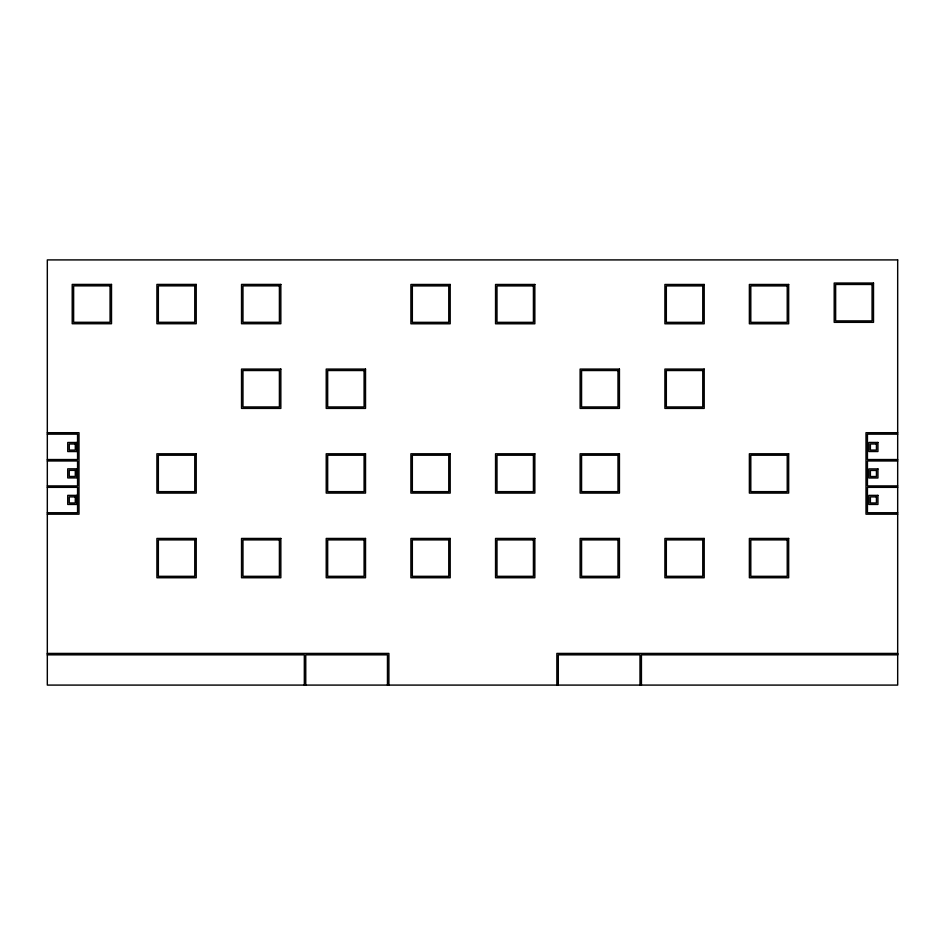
<?xml version="1.0" encoding="UTF-8"?>
<svg xmlns="http://www.w3.org/2000/svg" width="945" height="945" viewBox="0 0 945 945"><rect width="100%" height="100%" fill="white"/><g stroke="black" fill="none" stroke-linecap="round" stroke-linejoin="round"><path stroke-width="1.42" d="M47.321 432.704L79.002 432.704L79.002 514.186L47.321 514.186M897.679 432.704L865.998 432.704L865.998 514.186L897.679 514.186M47.321 434.145L77.561 434.145L77.561 459.542L47.321 459.542M897.679 434.145L867.439 434.145L867.439 459.542L897.679 459.542M47.321 460.971L77.561 460.971L77.561 485.919L47.321 485.919M897.679 460.971L867.439 460.971L867.439 485.919L897.679 485.919M47.321 487.348L77.561 487.348L77.561 512.745L47.321 512.745M897.679 487.348L867.439 487.348L867.439 512.745L897.679 512.745M47.25 653.42L388.903 653.42L388.903 685.09M47.25 654.85L304.325 654.85L304.325 685.09M641.431 685.09L641.431 654.85L897.75 654.85L897.75 653.42L556.853 653.42L556.853 685.09M640.001 685.09L640.001 654.85L558.294 654.85L558.294 685.09M387.462 685.09L387.462 654.85L305.755 654.85L305.755 685.09M897.679 259.91L47.321 259.91L47.321 685.09L897.679 685.09L897.679 259.91M873.511 283.039L834.199 283.039L834.199 322.339L873.511 322.339L873.511 283.039M111.51 284.421L72.21 284.421L72.21 323.733L111.51 323.733L111.51 284.421M196.217 284.421L156.905 284.421L156.905 323.733L196.217 323.733L196.217 284.421M280.842 284.421L241.53 284.421L241.53 323.733L280.842 323.733L280.842 284.421M450.198 284.469L410.898 284.469L410.898 323.781L450.198 323.781L450.198 284.469M534.846 284.469L495.546 284.469L495.546 323.781L534.846 323.781L534.846 284.469M704.202 284.469L664.902 284.469L664.902 323.781L704.202 323.781L704.202 284.469M788.673 284.469L749.373 284.469L749.373 323.781L788.673 323.781L788.673 284.469M872.07 284.469L835.64 284.469L835.64 320.898L872.07 320.898L872.07 284.469M110.069 285.862L73.639 285.862L73.639 322.292L110.069 322.292L110.069 285.862M194.776 285.862L158.347 285.862L158.347 322.292L194.776 322.292L194.776 285.862M279.401 285.862L242.971 285.862L242.971 322.292L279.401 322.292L279.401 285.862M448.769 285.91L412.339 285.91L412.339 322.339L448.769 322.339L448.769 285.91M533.417 285.91L496.987 285.91L496.987 322.339L533.417 322.339L533.417 285.91M702.773 285.91L666.331 285.91L666.331 322.339L702.773 322.339L702.773 285.91M787.232 285.91L750.803 285.91L750.803 322.339L787.232 322.339L787.232 285.91M280.842 369.082L241.53 369.082L241.53 408.394L280.842 408.394L280.842 369.082M365.526 369.082L326.226 369.082L326.226 408.394L365.526 408.394L365.526 369.082M619.436 369.082L580.124 369.082L580.124 408.394L619.436 408.394L619.436 369.082M704.202 369.082L664.902 369.082L664.902 408.394L704.202 408.394L704.202 369.082M279.401 370.523L242.971 370.523L242.971 406.952L279.401 406.952L279.401 370.523M364.097 370.523L327.667 370.523L327.667 406.952L364.097 406.952L364.097 370.523M617.995 370.523L581.565 370.523L581.565 406.952L617.995 406.952L617.995 370.523M702.773 370.523L666.331 370.523L666.331 406.952L702.773 406.952L702.773 370.523M76.817 442.484L67.745 442.484L67.745 451.545L76.817 451.545L76.817 442.484M877.94 442.449L868.88 442.449L868.88 451.521L877.94 451.521L877.94 442.449M75.305 443.996L69.257 443.996L69.257 450.092L75.305 450.092L75.305 443.996M876.44 443.973L870.392 443.973L870.392 450.068L876.44 450.068L876.44 443.973M196.217 453.789L156.905 453.789L156.905 493.089L196.217 493.089L196.217 453.789M365.526 453.789L326.226 453.789L326.226 493.089L365.526 493.089L365.526 453.789M450.198 453.789L410.898 453.789L410.898 493.089L450.198 493.089L450.198 453.789M534.846 453.789L495.546 453.789L495.546 493.089L534.846 493.089L534.846 453.789M619.436 453.789L580.124 453.789L580.124 493.089L619.436 493.089L619.436 453.789M788.673 453.789L749.373 453.789L749.373 493.089L788.673 493.089L788.673 453.789M194.776 455.218L158.347 455.218L158.347 491.648L194.776 491.648L194.776 455.218M364.097 455.218L327.667 455.218L327.667 491.648L364.097 491.648L364.097 455.218M448.769 455.218L412.339 455.218L412.339 491.648L448.769 491.648L448.769 455.218M533.417 455.218L496.987 455.218L496.987 491.648L533.417 491.648L533.417 455.218M617.995 455.218L581.565 455.218L581.565 491.648L617.995 491.648L617.995 455.218M787.232 455.218L750.803 455.218L750.803 491.648L787.232 491.648L787.232 455.218M76.805 468.838L67.733 468.838L67.733 477.91L76.805 477.91L76.805 468.838M877.94 468.909L868.88 468.909L868.88 477.981L877.94 477.981L877.94 468.909M75.293 470.362L69.245 470.362L69.245 476.457L75.293 476.457L75.293 470.362M876.44 470.433L870.392 470.433L870.392 476.528L876.44 476.528L876.44 470.433M76.805 495.369L67.733 495.369L67.733 504.441L76.805 504.441L76.805 495.369M877.94 495.369L868.88 495.369L868.88 504.441L877.94 504.441L877.94 495.369M75.293 496.881L69.245 496.881L69.245 502.976L75.293 502.976L75.293 496.881M876.44 496.881L870.392 496.881L870.392 502.976L876.44 502.976L876.44 496.881M196.217 538.449L156.905 538.449L156.905 577.749L196.217 577.749L196.217 538.449M280.842 538.449L241.53 538.449L241.53 577.749L280.842 577.749L280.842 538.449M365.526 538.449L326.226 538.449L326.226 577.749L365.526 577.749L365.526 538.449M450.198 538.449L410.898 538.449L410.898 577.749L450.198 577.749L450.198 538.449M534.846 538.449L495.546 538.449L495.546 577.749L534.846 577.749L534.846 538.449M619.436 538.449L580.124 538.449L580.124 577.749L619.436 577.749L619.436 538.449M704.202 538.449L664.902 538.449L664.902 577.749L704.202 577.749L704.202 538.449M788.673 538.449L749.373 538.449L749.373 577.749L788.673 577.749L788.673 538.449M194.776 539.89L158.347 539.89L158.347 576.32L194.776 576.32L194.776 539.89M279.401 539.89L242.971 539.89L242.971 576.32L279.401 576.32L279.401 539.89M364.097 539.89L327.667 539.89L327.667 576.32L364.097 576.32L364.097 539.89M448.769 539.89L412.339 539.89L412.339 576.32L448.769 576.32L448.769 539.89M533.417 539.89L496.987 539.89L496.987 576.32L533.417 576.32L533.417 539.89M617.995 539.89L581.565 539.89L581.565 576.32L617.995 576.32L617.995 539.89M702.773 539.89L666.331 539.89L666.331 576.32L702.773 576.32L702.773 539.89M787.232 539.89L750.803 539.89L750.803 576.32L787.232 576.32L787.232 539.89"/></g></svg>
